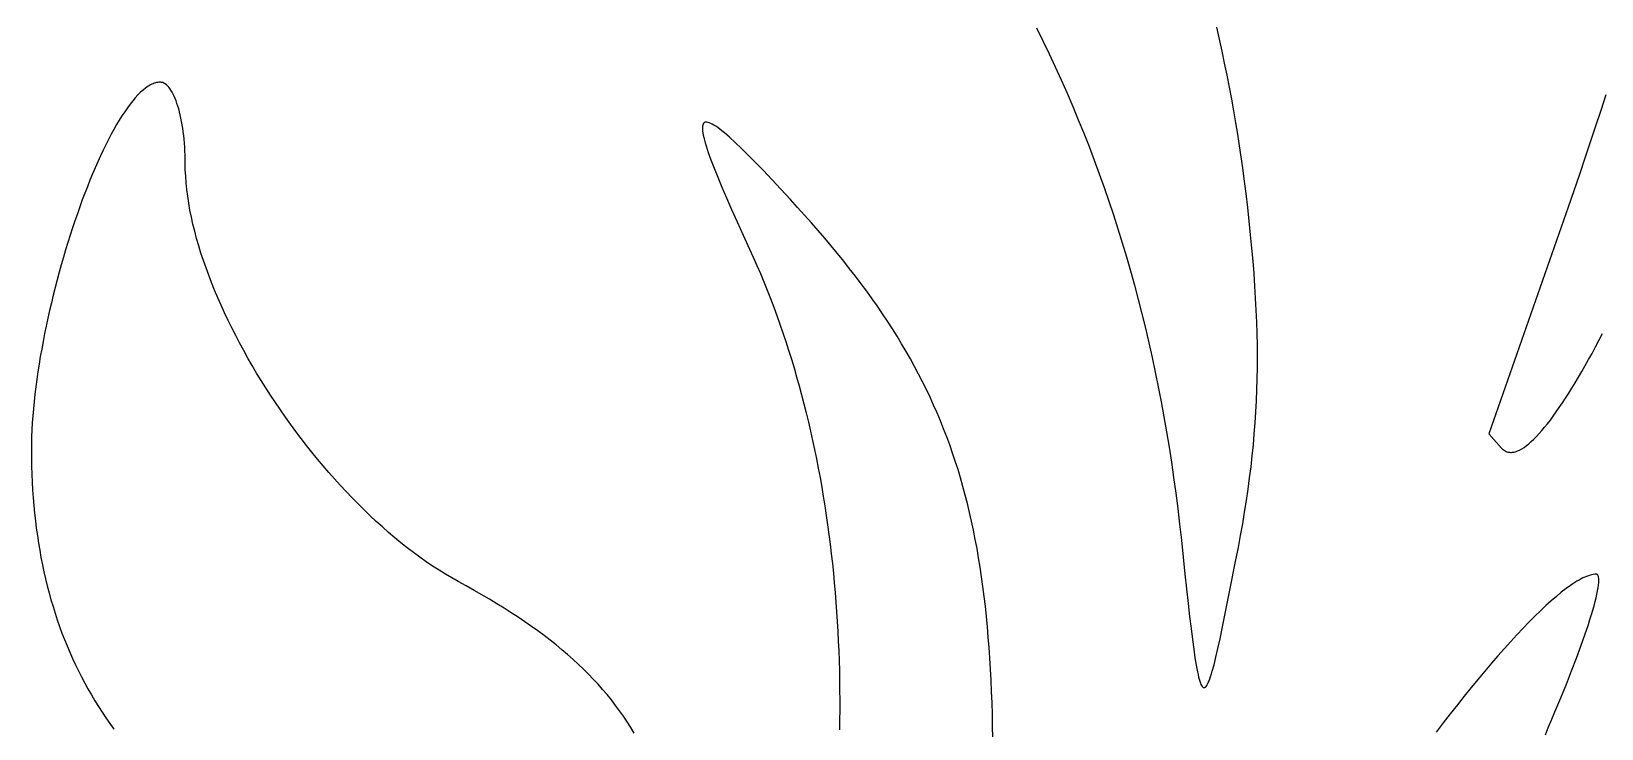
# Model space of a CAD drawing. Extents: x -452 to 452, y -1000 to 1000.
# Drawn here: x -163.6 to 64, y -651 to -550 of the extents above; entities that cross this region are included whole.
import ezdxf

# ---------------------------------------------------------------- set-up
doc = ezdxf.new("R2010")
doc.units = 0
doc.layers.add('LAYER_1', color=18, linetype='CONTINUOUS')

msp = doc.modelspace()

# ---------------------------------------------------------------- linework, layer by layer
at = {"layer": 'LAYER_1'}
for points in [[(-17.96, -549.47), (-17.03, -551.34), (-16.12, -553.22), (-15.23, -555.12), (-14.36, -557.02), (-13.51, -558.93), (-12.69, -560.85), (-11.88, -562.78), (-11.09, -564.72), (-10.32, -566.67), (-9.58, -568.63), (-8.85, -570.6), (-8.14, -572.58), (-7.46, -574.57), (-6.79, -576.57), (-6.14, -578.58), (-5.51, -580.61), (-4.9, -582.64), (-4.31, -584.69), (-3.74, -586.75), (-3.19, -588.82), (-2.66, -590.9), (-2.15, -592.99), (-1.66, -595.1), (-1.18, -597.22), (-0.73, -599.35), (-0.29, -601.49), (0.13, -603.65), (0.52, -605.82), (0.9, -608), (1.27, -610.19), (1.61, -612.4), (1.93, -614.62), (2.24, -616.86), (2.53, -619.11), (2.8, -621.38), (3.05, -623.66), (3.57, -628.58), (4.04, -632.85), (4.25, -634.75), (4.46, -636.48), (4.65, -638.05), (4.84, -639.46), (5.03, -640.71), (5.2, -641.8), (5.38, -642.73), (5.47, -643.14), (5.55, -643.5), (5.64, -643.83), (5.73, -644.12), (5.82, -644.37), (5.9, -644.58), (5.99, -644.75), (6.08, -644.88), (6.17, -644.97), (6.22, -645), (6.27, -645.02), (6.31, -645.04), (6.36, -645.04), (6.41, -645.03), (6.46, -645.01), (6.5, -644.99), (6.55, -644.95), (6.65, -644.85), (6.75, -644.71), (6.86, -644.53), (6.96, -644.31), (7.07, -644.05), (7.18, -643.76), (7.3, -643.42), (7.42, -643.05), (7.54, -642.64), (7.79, -641.71), (8.06, -640.62), (8.35, -639.38), (8.66, -637.99), (8.98, -636.45), (9.33, -634.77), (10.1, -630.94), (10.97, -626.52), (11.32, -624.75), (11.64, -623.01), (11.94, -621.3), (12.22, -619.61), (12.48, -617.94), (12.72, -616.3), (12.95, -614.67), (13.15, -613.06), (13.33, -611.45), (13.49, -609.86), (13.63, -608.27), (13.75, -606.68), (13.86, -605.1), (13.94, -603.51), (14.01, -601.92), (14.05, -600.31), (14.07, -598.7), (14.08, -597.08), (14.07, -595.43), (14.03, -593.77), (13.98, -592.09), (13.91, -590.38), (13.82, -588.65), (13.71, -586.88), (13.59, -585.08), (13.44, -583.25), (13.27, -581.38), (13.09, -579.46), (12.89, -577.5), (12.67, -575.5), (12.43, -573.45), (12.17, -571.34), (11.96, -569.77), (11.74, -568.18), (11.5, -566.55), (11.23, -564.89), (10.95, -563.22), (10.66, -561.52), (10.35, -559.81), (10.02, -558.08), (9.68, -556.34), (9.32, -554.6), (8.95, -552.85), (8.57, -551.11), (8.18, -549.36)], [(-76.26, -651.65), (-76.76, -650.82), (-77.28, -650), (-77.83, -649.18), (-78.39, -648.39), (-78.97, -647.6), (-79.57, -646.82), (-80.19, -646.05), (-80.83, -645.3), (-81.49, -644.55), (-82.18, -643.81), (-82.88, -643.08), (-83.61, -642.36), (-84.36, -641.65), (-85.12, -640.94), (-85.92, -640.24), (-86.73, -639.55), (-87.57, -638.86), (-88.43, -638.18), (-89.31, -637.5), (-90.21, -636.83), (-91.14, -636.17), (-92.09, -635.5), (-93.07, -634.85), (-94.07, -634.19), (-95.1, -633.54), (-96.15, -632.89), (-97.22, -632.24), (-98.32, -631.59), (-99.45, -630.95), (-100.6, -630.3), (-101.77, -629.66), (-102.7, -629.14), (-103.63, -628.6), (-104.55, -628.03), (-105.47, -627.43), (-106.4, -626.8), (-107.31, -626.15), (-108.23, -625.48), (-109.15, -624.78), (-110.06, -624.06), (-110.96, -623.32), (-111.86, -622.55), (-112.76, -621.77), (-113.65, -620.96), (-114.54, -620.14), (-115.42, -619.29), (-116.29, -618.43), (-117.15, -617.55), (-118.01, -616.65), (-118.86, -615.73), (-119.7, -614.8), (-120.53, -613.86), (-121.36, -612.9), (-122.17, -611.93), (-122.97, -610.94), (-123.76, -609.95), (-124.54, -608.94), (-125.31, -607.92), (-126.07, -606.89), (-126.81, -605.85), (-127.54, -604.81), (-128.26, -603.75), (-128.96, -602.69), (-129.65, -601.62), (-130.32, -600.55), (-130.98, -599.47), (-131.62, -598.39), (-132.25, -597.3), (-132.86, -596.21), (-133.45, -595.12), (-134.02, -594.03), (-134.58, -592.93), (-135.12, -591.84), (-135.64, -590.74), (-136.13, -589.65), (-136.61, -588.56), (-137.07, -587.47), (-137.51, -586.38), (-137.93, -585.3), (-138.32, -584.23), (-138.7, -583.16), (-139.05, -582.09), (-139.37, -581.03), (-139.68, -579.98), (-139.96, -578.94), (-140.21, -577.9), (-140.44, -576.88), (-140.65, -575.86), (-140.82, -574.86), (-140.98, -573.87), (-141.1, -572.89), (-141.2, -571.92), (-141.27, -570.97), (-141.32, -570.03), (-141.33, -569.11), (-141.34, -568.51), (-141.35, -567.91), (-141.37, -567.32), (-141.4, -566.75), (-141.45, -566.18), (-141.5, -565.62), (-141.55, -565.08), (-141.62, -564.54), (-141.69, -564.02), (-141.77, -563.52), (-141.86, -563.02), (-141.96, -562.55), (-142.06, -562.09), (-142.17, -561.64), (-142.28, -561.21), (-142.4, -560.81), (-142.53, -560.42), (-142.66, -560.05), (-142.8, -559.7), (-142.94, -559.37), (-143.09, -559.06), (-143.24, -558.78), (-143.4, -558.52), (-143.56, -558.28), (-143.72, -558.07), (-143.89, -557.88), (-144.07, -557.72), (-144.24, -557.59), (-144.42, -557.49), (-144.6, -557.41), (-144.79, -557.37), (-144.88, -557.36), (-144.97, -557.35), (-145.14, -557.36), (-145.31, -557.38), (-145.48, -557.41), (-145.65, -557.45), (-145.83, -557.5), (-146, -557.57), (-146.18, -557.64), (-146.35, -557.73), (-146.53, -557.83), (-146.71, -557.94), (-146.89, -558.06), (-147.07, -558.19), (-147.44, -558.48), (-147.81, -558.81), (-148.19, -559.19), (-148.57, -559.6), (-148.95, -560.05), (-149.33, -560.54), (-149.72, -561.06), (-150.11, -561.62), (-150.5, -562.21), (-150.89, -562.83), (-151.28, -563.49), (-151.67, -564.18), (-152.06, -564.89), (-152.45, -565.64), (-152.84, -566.41), (-153.23, -567.21), (-153.61, -568.03), (-154, -568.88), (-154.38, -569.75), (-154.76, -570.64), (-155.14, -571.56), (-155.51, -572.49), (-155.88, -573.44), (-156.25, -574.41), (-156.61, -575.4), (-156.97, -576.41), (-157.32, -577.43), (-157.67, -578.46), (-158.01, -579.5), (-158.34, -580.56), (-158.67, -581.63), (-158.99, -582.71), (-159.3, -583.79), (-159.61, -584.88), (-159.9, -585.98), (-160.19, -587.09), (-160.47, -588.2), (-160.74, -589.31), (-161, -590.43), (-161.25, -591.54), (-161.49, -592.66), (-161.72, -593.77), (-161.94, -594.89), (-162.14, -596), (-162.34, -597.1), (-162.52, -598.2), (-162.69, -599.3), (-162.85, -600.39), (-162.99, -601.46), (-163.12, -602.53), (-163.24, -603.59), (-163.34, -604.64), (-163.43, -605.68), (-163.5, -606.7), (-163.56, -607.71), (-163.6, -608.7), (-163.62, -609.67), (-163.63, -610.63), (-163.62, -611.81), (-163.6, -612.97), (-163.56, -614.13), (-163.51, -615.27), (-163.45, -616.41), (-163.37, -617.53), (-163.28, -618.65), (-163.17, -619.76), (-163.05, -620.86), (-162.92, -621.94), (-162.77, -623.02), (-162.61, -624.09), (-162.43, -625.15), (-162.24, -626.2), (-162.03, -627.24), (-161.82, -628.27), (-161.58, -629.29), (-161.33, -630.3), (-161.07, -631.31), (-160.8, -632.3), (-160.5, -633.28), (-160.2, -634.26), (-159.88, -635.22), (-159.55, -636.18), (-159.2, -637.13), (-158.84, -638.06), (-158.46, -638.99), (-158.07, -639.91), (-157.67, -640.82), (-157.25, -641.72), (-156.81, -642.61), (-156.37, -643.49), (-155.9, -644.37), (-155.43, -645.23), (-154.94, -646.09), (-154.43, -646.93), (-153.91, -647.77), (-153.38, -648.6), (-152.83, -649.42), (-152.26, -650.23), (-151.69, -651.03)], [(64.58, -559.18), (63.85, -561.44), (63.1, -563.73), (62.33, -566.03), (61.55, -568.36), (60.75, -570.7), (59.94, -573.08), (59.11, -575.47), (47.63, -608.26), (49.47, -610.33), (49.57, -610.44), (49.68, -610.53), (49.78, -610.62), (49.89, -610.7), (50.01, -610.76), (50.12, -610.82), (50.24, -610.87), (50.37, -610.91), (50.49, -610.94), (50.62, -610.95), (50.75, -610.96), (50.89, -610.96), (51.03, -610.95), (51.17, -610.93), (51.31, -610.91), (51.46, -610.87), (51.6, -610.82), (51.76, -610.76), (52.07, -610.62), (52.39, -610.45), (52.72, -610.24), (53.06, -609.99), (53.41, -609.71), (53.77, -609.4), (54.14, -609.05), (54.52, -608.67), (54.91, -608.25), (55.31, -607.81), (55.71, -607.33), (56.12, -606.82), (56.54, -606.28), (56.97, -605.7), (57.4, -605.1), (57.84, -604.47), (58.29, -603.81), (58.75, -603.12), (59.21, -602.4), (59.67, -601.66), (60.14, -600.88), (60.62, -600.08), (61.1, -599.25), (61.59, -598.4), (62.08, -597.52), (62.58, -596.62), (63.08, -595.69), (63.58, -594.74), (64.09, -593.76)], [(-24.27, -652.33), (-24.3, -650.6), (-24.34, -648.9), (-24.39, -647.23), (-24.45, -645.58), (-24.52, -643.96), (-24.61, -642.36), (-24.7, -640.79), (-24.81, -639.24), (-24.93, -637.71), (-25.06, -636.21), (-25.2, -634.72), (-25.35, -633.26), (-25.52, -631.82), (-25.7, -630.39), (-25.9, -628.99), (-26.1, -627.61), (-26.33, -626.24), (-26.56, -624.89), (-26.81, -623.56), (-27.07, -622.25), (-27.35, -620.95), (-27.64, -619.66), (-27.95, -618.39), (-28.27, -617.14), (-28.6, -615.9), (-28.96, -614.67), (-29.32, -613.45), (-29.71, -612.25), (-30.11, -611.06), (-30.52, -609.88), (-30.95, -608.7), (-31.4, -607.54), (-31.87, -606.39), (-32.35, -605.25), (-32.85, -604.11), (-33.37, -602.98), (-33.9, -601.86), (-34.46, -600.74), (-35.03, -599.63), (-35.62, -598.53), (-36.22, -597.43), (-36.85, -596.33), (-37.49, -595.24), (-38.16, -594.15), (-38.84, -593.06), (-39.54, -591.97), (-40.27, -590.88), (-41.01, -589.8), (-41.77, -588.71), (-42.55, -587.63), (-43.36, -586.54), (-44.18, -585.45), (-45.03, -584.36), (-45.89, -583.27), (-46.78, -582.17), (-47.69, -581.07), (-48.62, -579.96), (-49.57, -578.85), (-50.55, -577.74), (-51.55, -576.61), (-52.57, -575.48), (-53.61, -574.35), (-55, -572.85), (-56.31, -571.45), (-57.53, -570.16), (-58.68, -568.98), (-59.74, -567.91), (-60.72, -566.94), (-61.62, -566.08), (-62.44, -565.33), (-62.82, -564.99), (-63.18, -564.68), (-63.53, -564.4), (-63.85, -564.15), (-64.15, -563.93), (-64.43, -563.73), (-64.7, -563.56), (-64.94, -563.42), (-65.16, -563.31), (-65.37, -563.22), (-65.55, -563.17), (-65.72, -563.14), (-65.87, -563.14), (-65.93, -563.15), (-66, -563.16), (-66.05, -563.19), (-66.11, -563.22), (-66.15, -563.26), (-66.2, -563.3), (-66.24, -563.36), (-66.27, -563.42), (-66.32, -563.56), (-66.36, -563.73), (-66.37, -563.93), (-66.37, -564.16), (-66.35, -564.42), (-66.31, -564.7), (-66.25, -565.02), (-66.18, -565.36), (-66.08, -565.74), (-65.97, -566.14), (-65.84, -566.57), (-65.69, -567.04), (-65.52, -567.53), (-65.14, -568.6), (-64.68, -569.79), (-64.15, -571.11), (-63.55, -572.54), (-62.88, -574.1), (-62.14, -575.77), (-61.34, -577.57), (-60.47, -579.49), (-59.52, -581.54), (-58.99, -582.71), (-58.47, -583.89), (-57.96, -585.08), (-57.46, -586.28), (-56.97, -587.48), (-56.5, -588.7), (-56.03, -589.93), (-55.58, -591.16), (-55.14, -592.4), (-54.7, -593.65), (-54.28, -594.91), (-53.88, -596.18), (-53.48, -597.45), (-53.09, -598.73), (-52.72, -600.02), (-52.35, -601.32), (-52, -602.62), (-51.66, -603.93), (-51.33, -605.24), (-51.01, -606.57), (-50.7, -607.9), (-50.4, -609.23), (-50.12, -610.57), (-49.84, -611.92), (-49.58, -613.27), (-49.32, -614.62), (-49.08, -615.99), (-48.85, -617.35), (-48.63, -618.72), (-48.42, -620.1), (-48.22, -621.48), (-48.03, -622.86), (-47.85, -624.25), (-47.69, -625.64), (-47.53, -627.04), (-47.39, -628.44), (-47.25, -629.84), (-47.13, -631.24), (-47.02, -632.65), (-46.91, -634.06), (-46.82, -635.48), (-46.74, -636.89), (-46.67, -638.31), (-46.61, -639.73), (-46.56, -641.15), (-46.52, -642.57), (-46.49, -644), (-46.48, -645.42), (-46.47, -646.85), (-46.47, -648.28), (-46.49, -649.7), (-46.51, -651.13)], [(55.83, -651.89), (56.28, -650.71), (56.73, -649.58), (57.18, -648.53), (58.04, -646.5), (58.86, -644.53), (59.62, -642.62), (60.32, -640.79), (60.96, -639.05), (61.54, -637.41), (62.05, -635.88), (62.28, -635.16), (62.5, -634.46), (62.69, -633.8), (62.87, -633.18), (63.02, -632.58), (63.16, -632.03), (63.28, -631.51), (63.38, -631.03), (63.46, -630.59), (63.51, -630.19), (63.55, -629.83), (63.56, -629.51), (63.56, -629.24), (63.53, -629.02), (63.5, -628.93), (63.47, -628.84), (63.44, -628.77), (63.4, -628.72), (63.35, -628.67), (63.3, -628.64), (63.24, -628.62), (63.18, -628.61), (62.97, -628.62), (62.75, -628.65), (62.53, -628.69), (62.29, -628.75), (62.05, -628.83), (61.8, -628.92), (61.53, -629.03), (61.26, -629.15), (60.99, -629.29), (60.7, -629.45), (60.4, -629.62), (60.1, -629.81), (59.79, -630.01), (59.47, -630.22), (58.81, -630.7), (58.12, -631.23), (57.41, -631.82), (56.66, -632.47), (55.89, -633.16), (55.1, -633.91), (54.28, -634.7), (53.44, -635.55), (52.58, -636.43), (51.7, -637.37), (50.8, -638.34), (49.88, -639.36), (48.95, -640.42), (48, -641.51), (47.04, -642.65), (46.06, -643.82), (45.07, -645.02), (44.07, -646.25), (43.06, -647.51), (42.04, -648.81), (41.01, -650.13), (39.98, -651.48)]]:
    msp.add_lwpolyline(points, dxfattribs=at)

doc.saveas('drawing.dxf')
